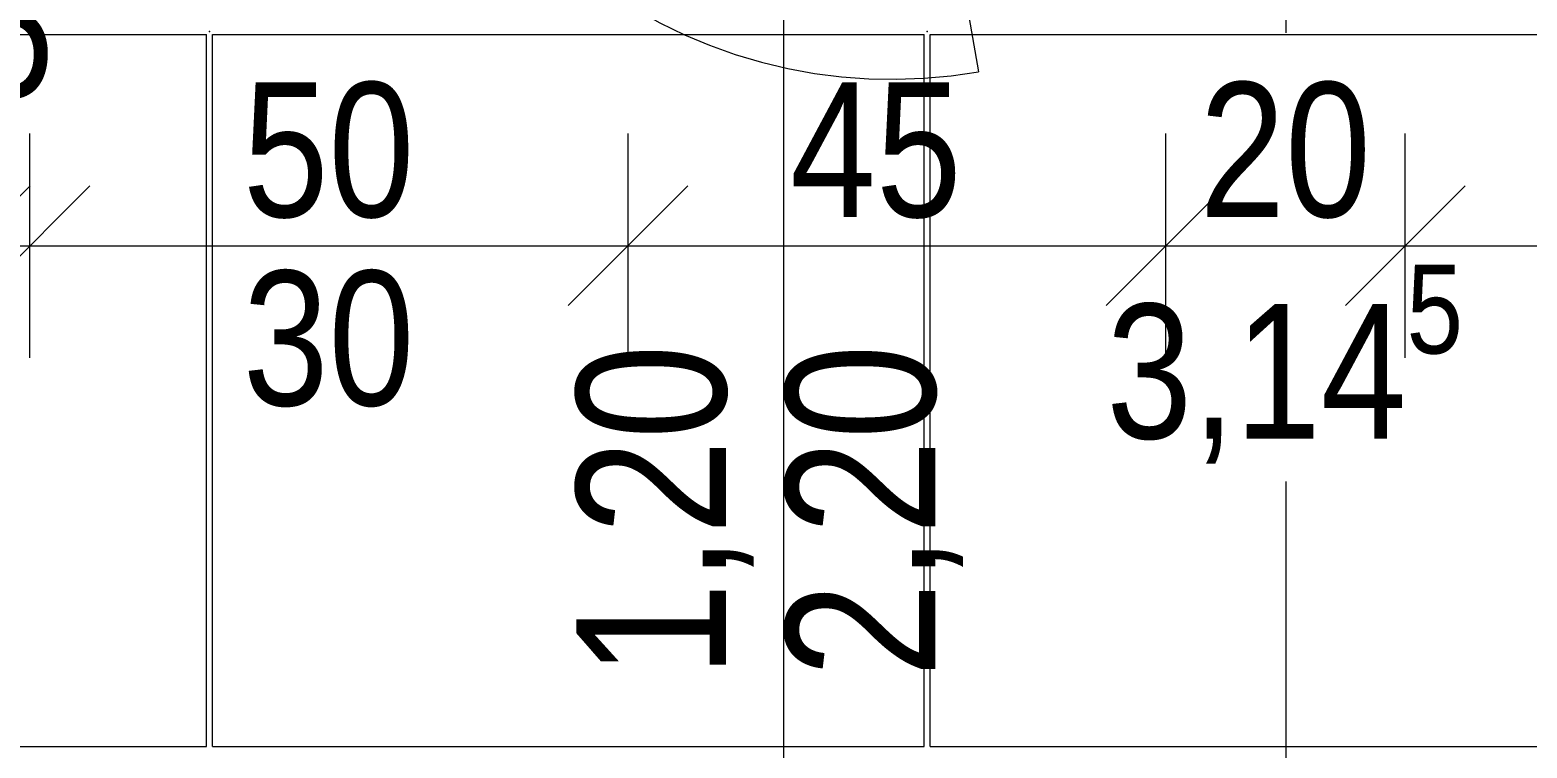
# Model space of a CAD drawing. Header units: centimetres. Extents: x 52.8 to 69.4, y 16.8 to 58.2.
# Drawn here: x 63.61 to 66.113, y 33.801 to 35.001 of the extents above; entities that cross this region are included whole.
import ezdxf
from ezdxf.xclip import XClip

# ---------------------------------------------------------------- set-up
doc = ezdxf.new("R2010")
doc.units = ezdxf.units.CM
doc.header["$MEASUREMENT"] = 0
doc.header["$XCLIPFRAME"] = 0
doc.linetypes.add('Strichlinie kurz', pattern=[0.15, 0.075, -0.075])
doc.linetypes.add('Strichlinie_ eng', pattern=[0.23, 0.15, -0.08])
for name, color, linetype in [('-2._Grundriss 2.UG_7_Bemaßung 50.gfb', 7, 'Continuous'), ('-2._Grundriss 2.UG_7_Bodenbelag.gfb', 7, 'Continuous'), ('-2._Grundriss 2.UG_7_Decken.gfb', 7, 'Continuous'), ('-2._Grundriss 2.UG_7_Wände innen TB.gfb', 7, 'Continuous')]:
    doc.layers.add(name, color=color, linetype=linetype)
doc.styles.add('ERSTELLTER_STIL_3', font='')
doc.styles.get('ERSTELLTER_STIL_3').set_extended_font_data('Arial Narrow')

# ---------------------------------------------------------------- blocks, each defined once
blk = doc.blocks.new('*X304')
at = {"layer": '-2._Grundriss 2.UG_7_Bodenbelag.gfb', "color": 253, "linetype": 'Continuous', "lineweight": 18, "ltscale": 10, "true_color": 0x9f9f9f}
for p, q in [((62.715, 34.9934), (63.905, 34.9934)), ((63.905, 33.8034), (63.905, 34.9934)), ((63.915, 34.9934), (65.105, 34.9934)), ((63.915, 33.8034), (63.915, 34.9934)), ((65.105, 33.8034), (65.105, 34.9934)), ((65.115, 34.9934), (66.305, 34.9934)), ((65.115, 33.8034), (65.115, 34.9934)), ((62.715, 33.8034), (63.905, 33.8034)), ((63.915, 33.8034), (65.105, 33.8034)), ((65.115, 33.8034), (66.305, 33.8034))]:
    blk.add_line(p, q, dxfattribs=at)
for p in [(63.91, 34.9984), (63.91, 34.9984), (63.91, 34.9984), (63.91, 34.9984), (65.11, 34.9984), (65.11, 34.9984), (65.11, 34.9984), (65.11, 34.9984)]:
    blk.add_point(p, dxfattribs=at)
blk = doc.blocks.new('Zeichnung_8_7', base_point=(42.57, 4.7584))
at = {"layer": '-2._Grundriss 2.UG_7_Bemaßung 50.gfb', "color": 7, "linetype": 'Strichlinie kurz', "lineweight": 13, "ltscale": 10}
blk.add_line((65.7103, 33.4963), (65.7103, 36.4287), dxfattribs=at)
at = {"layer": '-2._Grundriss 2.UG_7_Bemaßung 50.gfb', "color": 7, "linetype": 'Continuous', "lineweight": 13, "ltscale": 10}
for p, q in [((64.8699, 32.9984), (64.8699, 35.3984)), ((63.6097, 34.4527), (63.6097, 34.8277)), ((64.6097, 34.4527), (64.6097, 34.8277)), ((65.5091, 34.4527), (65.5091, 34.8277)), ((65.9091, 34.4527), (65.9091, 34.8277)), ((63.41, 34.5402), (63.61, 34.7402)), ((63.7097, 34.7402), (63.5097, 34.5402)), ((64.7097, 34.7402), (64.5097, 34.5402)), ((65.6091, 34.7402), (65.4091, 34.5402)), ((66.0091, 34.7402), (65.8091, 34.5402)), ((63.51, 34.6402), (63.6097, 34.6402)), ((63.6097, 34.6402), (64.6097, 34.6402)), ((64.6097, 34.6402), (65.5091, 34.6402)), ((65.5091, 34.6402), (65.9091, 34.6402)), ((65.9091, 34.6402), (67.21, 34.6402))]:
    blk.add_line(p, q, dxfattribs=at)
at = {"layer": '-2._Grundriss 2.UG_7_Wände innen TB.gfb', "color": 7, "linetype": 'Continuous', "lineweight": 13, "ltscale": 10}
blk.add_line((65.05, 35.7584), (65.1958, 34.9311), dxfattribs=at)
at = {"layer": '-2._Grundriss 2.UG_7_Wände innen TB.gfb', "color": 7, "linetype": 'Strichlinie_ eng', "lineweight": 13, "ltscale": 10}
blk.add_arc((65.05, 35.7584), 0.84, 180, 280, dxfattribs=at)
at = {"layer": '-2._Grundriss 2.UG_7_Decken.gfb', "color": 7, "linetype": 'Continuous', "lineweight": 13, "ltscale": 10}
blk.add_blockref('*X304', (0, 0), dxfattribs=at)
at = {"layer": '-2._Grundriss 2.UG_7_Bemaßung 50.gfb', "color": 7, "linetype": 'Continuous', "lineweight": 13, "char_height": 0.225, "attachment_point": 7, "style": 'ERSTELLTER_STIL_3'}
for s, insert, width in [('\\A1;5', (63.5071, 34.8852), 0.144), ('\\A1;50', (63.9657, 34.6852), 0.288002), ('\\A1;45', (64.8809, 34.6852), 0.288002), ('\\A1;20', (65.5651, 34.6852), 0.288002), ('\\A1;30', (63.9657, 34.3702), 0.288002)]:
    blk.add_mtext(s, dxfattribs=dict(at, insert=insert, width=width))
at = {"layer": '-2._Grundriss 2.UG_7_Bemaßung 50.gfb', "color": 7, "linetype": 'Continuous', "lineweight": 13, "insert": (65.4096, 34.2524), "char_height": 0.225, "attachment_point": 7, "style": 'ERSTELLTER_STIL_3'}
blk.add_mtext('\\A1;3,14{\\H0.66x;\\S5^  ;}', dxfattribs=at)
at = {"layer": '-2._Grundriss 2.UG_7_Bemaßung 50.gfb', "color": 7, "linetype": 'Continuous', "lineweight": 13, "char_height": 0.25, "width": 0.560003, "attachment_point": 7, "rotation": 90, "style": 'ERSTELLTER_STIL_3'}
for s, insert in [('\\A1;1,20', (64.8199, 33.9184)), ('\\A1;2,20', (65.1699, 33.9184))]:
    blk.add_mtext(s, dxfattribs=dict(at, insert=insert))

msp = doc.modelspace()

# ---------------------------------------------------------------- block references
at = {"color": 7, "linetype": 'Continuous', "lineweight": 13, "ltscale": 10}
ref = msp.add_blockref('Zeichnung_8_7', (42.57, 4.7584), dxfattribs=at)
XClip(ref).set_block_clipping_path([(54.5300182444, 16.794228408), (69.4001759032, 38.3115296116)])

doc.saveas('drawing.dxf')
